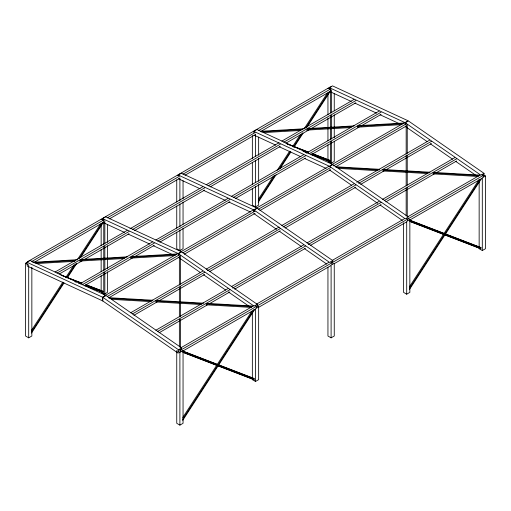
<?xml version="1.0" encoding="UTF-8"?>
<svg xmlns="http://www.w3.org/2000/svg" width="511" height="511" viewBox="0 0 511 511"><rect width="100%" height="100%" fill="white"/><g stroke="black" fill="none" stroke-linecap="round" stroke-linejoin="round"><path stroke-width="0.77" d="M102.883 297.376L102.57 300.813L178.167 353.19L178.48 349.754L181.629 347.934L106.033 295.556L102.883 297.376L178.48 349.754M181.507 349.313L181.629 347.934M253.954 211.458L254.082 210.085L257.231 208.264L332.833 260.642L332.706 262.015M257.103 305.661L257.231 304.288L181.629 251.91L178.48 253.731L254.082 306.108L257.231 304.288M483.847 175.407L484.032 173.344L408.43 120.966L405.28 122.787L405.159 124.167L404.968 122.608L329.371 87.688L329.493 89.208M180.038 351.255L180.517 350.31M31.554 330.253L62.84 282.085M65.881 277.403L74.133 264.698M77.174 260.016L100.641 223.888M31.446 332.022L63.594 282.526M66.634 277.843L75.762 263.791M79.237 258.445L102.698 222.323M31.49 333.083L64.079 282.915M67.554 277.562L76.676 263.516M80.591 257.493L103.184 222.713M258.355 199.309L273.564 175.899M277.039 170.546L289.641 151.147M292.682 146.465L300.5 134.425M304.409 128.402L327.436 92.951M258.24 201.085L274.752 175.663M278.661 169.646L290.395 151.582M293.435 146.9L302.563 132.854M305.604 128.172L329.065 92.05M258.291 202.145L276.106 174.717M280.015 168.694L290.88 151.971M293.921 147.289L303.042 133.243M306.951 127.226L330.419 91.099M182.753 417.544L251.84 311.186M182.644 419.32L253.897 309.615M182.695 420.381L254.817 309.34M409.554 286.601L479.075 179.572M409.445 288.376L480.263 179.342M409.49 289.437L481.183 179.067M27.741 261.613L330.144 87.023M26.968 262.277L30.117 260.463L105.72 295.377L102.57 297.198L26.968 262.277L27.281 266.078L102.883 300.998L102.57 297.198M102.57 218.631L105.72 216.811L181.316 251.731L178.167 253.552L102.57 218.631L102.692 220.152M253.769 131.34L256.918 129.519L332.52 164.433L329.371 166.254L253.769 131.34L253.897 132.86M329.371 87.688L332.52 85.874L408.117 120.788L404.968 122.608M31.848 267.221L31.848 336.014L28.699 337.835L25.55 336.014L25.55 263.267L28.073 261.817M101.152 219.621L103.669 218.165M177.381 175.612L179.898 174.155M253.609 131.602L254.868 130.873M327.947 88.678L331.102 86.864M31.72 261.523L103.88 219.864M107.316 217.878L179.482 176.218M182.919 174.232L255.085 132.566M258.521 130.586L330.681 88.92M33.783 262.545L103.88 222.074M109.38 218.9L179.482 178.428M184.982 175.254L255.085 134.783M260.578 131.608L330.681 91.13M55.003 272.063L127.169 230.397M129.915 228.807L202.765 186.751M206.201 184.765L279.057 142.703M281.804 141.119L353.97 99.453M56.919 273.168L129.085 231.502M132.521 229.516L204.681 187.856M208.118 185.87L280.284 144.211M283.72 142.224L355.886 100.558M58.982 274.183L82.348 260.693M84.411 259.505L129.085 233.712M134.578 230.538L204.681 190.066M210.181 186.892L280.284 146.421M285.783 143.246L309.838 129.36M311.212 128.561L355.886 102.775M80.201 283.701L152.367 242.035M155.804 240.049L227.97 198.389M231.406 196.403L303.566 154.744M306.319 153.153L379.168 111.091M82.118 284.806L154.284 243.14M157.72 241.16L229.886 199.494M233.323 197.508L305.482 155.849M308.919 153.862L381.085 112.196M84.181 285.828L132.975 257.653M134.355 256.861L154.284 245.35M159.783 242.176L229.886 201.704M235.379 198.53L305.482 158.059M310.982 154.884L359.092 127.111M361.149 125.917L381.085 114.413M176.749 232.115L176.749 248.723L179.898 250.537L183.053 248.723L183.053 228.162M252.351 188.47L252.351 205.077L255.5 206.891L258.649 205.077L258.649 184.516M104.717 295.735L177.566 253.673M181.003 251.693L253.169 210.027M256.605 208.041L328.771 166.382M332.201 164.395L404.367 122.736M253.769 209.9L256.918 208.086L181.316 173.165L178.167 174.986L253.769 209.9L253.897 211.42M107.316 296.444L179.482 254.778M182.919 252.798L255.085 211.132M258.521 209.152L330.681 167.487M333.434 165.896L406.283 123.841M108.696 297.862L179.482 256.995M184.292 254.216L255.085 213.343M259.895 210.57L330.681 169.697M335.497 166.918L406.283 126.051M130.605 312.796L202.765 271.137M206.201 269.15L279.057 227.088M281.804 225.504L353.97 183.839M356.716 182.255L429.566 140.193M132.521 313.901L204.681 272.242M207.434 270.651L280.284 228.589M283.03 227.005L355.886 184.944M358.633 183.36L431.482 141.298M133.895 315.319L157.26 301.829M159.323 300.64L204.681 274.452M209.491 271.673L280.284 230.806M285.093 228.027L355.886 187.154M360.696 184.382L384.061 170.885M385.435 170.093L431.482 143.508M155.804 330.253L227.97 288.594M231.406 286.607L303.566 244.948M307.002 242.961L379.168 201.296M382.605 199.316L454.771 157.65M157.72 331.364L229.886 289.699M232.633 288.108L305.482 246.053M308.235 244.462L381.085 202.407M384.521 200.421L456.681 158.755M159.093 332.782L207.204 305.003M209.267 303.815L229.886 291.909M234.696 289.13L305.482 248.263M310.292 245.484L381.085 204.617M385.894 201.839L434.689 173.663M436.062 172.871L456.681 160.965M181.003 347.716L253.852 305.655M256.605 304.071L328.771 262.405M332.201 260.418L404.367 218.759M407.804 216.773L479.97 175.107L433.794 172.431M332.833 260.642L329.684 262.462L254.082 210.085M484.032 173.344L480.883 175.164L405.28 122.787M179.578 349.275L180.856 350.009L483.259 175.42L483.259 176.895M179.898 352.386L183.053 350.565L183.053 423.312L179.898 425.126L176.749 423.312L176.749 350.565L179.898 352.386L179.898 425.126M255.5 381.481L258.649 379.66L258.649 306.919L255.5 308.733L255.5 381.481L252.351 379.66L252.351 312.451M406.699 294.189L409.848 292.369L409.848 219.621L406.699 221.442L406.699 294.189L403.549 292.369L403.549 222.783M482.301 250.537L485.45 248.723L485.45 175.976L482.301 177.796L482.301 250.537L479.152 248.723L479.152 181.507M182.919 351.031L255.085 309.366M258.521 307.386L330.681 265.72M334.117 263.74L406.283 222.074M409.72 220.088L481.886 178.428M331.102 337.835L334.251 336.014L334.251 263.267L331.102 265.088L331.102 337.835L327.947 336.014L327.947 267.221M260.24 131.308L304.007 128.778M307.188 128.6L354.142 125.885M358.122 125.655L403.479 123.036M261.032 131.876L302.416 129.487M307.188 129.213L352.552 126.594M357.323 126.319L403.479 123.656M263.497 132.611L300.896 130.452M306.466 130.133L351.031 127.558M357.4 127.188L401.965 124.62M32.64 262.296L77.206 259.722M80.387 259.537L127.341 256.829M131.321 256.599L176.678 253.98M34.231 262.82L75.615 260.431M79.595 260.201L125.751 257.538M130.522 257.263L176.678 254.599M35.898 263.599L74.893 261.351M79.671 261.07L124.23 258.502M130.599 258.132L175.164 255.557M179.367 350.15L180.434 350.15M335.114 166.733L379.679 169.307M382.867 169.486L429.815 172.201M336.711 167.442L379.679 169.92M382.867 170.106L429.815 172.814M432.996 172.999L479.95 175.707M338.225 168.4L377.22 170.655M382.79 170.974L427.356 173.548M432.926 173.868L478.283 176.487M108.319 297.67L152.878 300.244M156.858 300.474L203.812 303.189M206.993 303.368L252.357 305.987M109.91 298.379L152.086 300.819M155.267 300.998L202.222 303.713M206.201 303.943L252.357 306.606M111.424 299.344L151.211 301.643M155.989 301.918L201.347 304.537M206.125 304.812L251.482 307.43M286.492 143.617L307.986 151.888M313.173 153.888L329.48 160.16M287.252 144.051L308.746 152.329M311.71 153.466L330.24 160.601M311.953 154.552L328.995 161.112M303.074 151.282L307.52 152.993M311.225 154.418L330.496 161.834M409.528 220.069L480.679 247.458M409.541 220.222L481.439 247.892M410.525 221.589L443.139 234.14M444.621 234.715L480.199 248.41M409.803 221.455L480.953 248.844M60.432 274.841L81.926 283.12M86.378 284.831L102.679 291.104M62.674 275.851L81.945 283.266M85.65 284.697L103.439 291.538M85.152 285.496L102.2 292.056M74.791 281.65L76.273 282.219M78.496 283.075L80.719 283.931M84.424 285.362L102.954 292.49M182.727 351.012L253.884 378.402M182.746 351.166L254.638 378.836M182.983 352.245L253.399 379.347M183.002 352.398L254.893 380.069M329.684 91.488L351.281 101.465M354.883 103.126L376.479 113.103M380.082 114.771L398.804 123.413M254.082 135.134L275.685 145.111M279.281 146.778L300.883 156.756M304.479 158.416L326.082 168.394M178.48 178.786L200.082 188.763M203.685 190.424L225.281 200.401M228.883 202.062L250.479 212.039M102.883 222.432L124.48 232.409M128.082 234.07L149.685 244.047M153.281 245.708L172.724 254.689M483.559 174.883L485.45 175.976M481.982 174.685L483.259 175.42M408.589 218.893L409.848 219.621M406.379 218.331L407.657 219.072L407.657 220.541M330.783 261.977L332.061 262.718L332.061 264.193M257.391 306.191L258.649 306.919M255.181 305.629L256.458 306.364L256.458 307.839M25.55 263.267L28.699 265.088L28.699 337.835M405.619 126.677L427.126 141.579M430.383 143.834L452.542 159.189M455.806 161.444L475.351 174.992M329.371 169.876L351.53 185.225M354.787 187.486L377.597 203.289M380.203 205.09L402.361 220.445M253.769 213.521L276.579 229.324M279.185 231.132L301.343 246.481M304.601 248.742L326.759 264.091M178.167 257.167L200.325 272.523M203.582 274.777L225.747 290.127M228.353 291.934L248.557 305.936M178.167 253.552L178.294 255.072M407.235 124.773L407.235 153.377M407.235 155.721L407.235 185.116M407.235 187.467L407.235 216.07M406.168 124.773L406.168 154.169M406.168 155.721L406.168 185.915M406.168 188.259L406.168 216.032M334.251 93.424L334.251 110.823M334.251 114.777L334.251 137.708M334.251 141.662L334.251 161.425L331.102 163.245L327.947 161.425L327.947 144.824M331.633 89.808L331.633 112.944M331.633 115.205L331.633 139.011M331.633 141.394L331.633 164.529M330.566 89.016L330.566 112.944M330.566 115.205L330.566 139.925M330.566 141.394L330.566 163.737M327.947 94.216L327.947 114.777M327.947 117.939L327.947 140.87M258.649 137.069L258.649 155.261M258.649 158.423L258.649 181.354M255.5 134.144L255.5 156.289M255.5 160.243L255.5 182.382M255.5 186.336L255.5 206.891M252.351 135.492L252.351 158.423M252.351 162.377L252.351 184.516M183.053 180.722L183.053 198.907M183.053 202.069L183.053 224.208M180.856 350.009L180.856 351.485M180.434 255.711L180.434 284.314M180.434 286.665L180.434 316.82M180.434 319.203L180.434 347.806M179.898 177.796L179.898 200.727M179.898 203.889L179.898 226.82M179.898 229.982L179.898 250.537M179.367 255.711L179.367 285.112M179.367 287.457L179.367 316.852M179.367 319.203L179.367 346.975M176.749 179.929L176.749 202.069M176.749 206.022L176.749 228.162M107.451 224.367L107.451 242.553M107.451 245.714L107.451 268.645M107.451 271.807L107.451 292.369L104.301 294.189L101.152 292.369L101.152 275.761M104.832 220.752L104.832 243.888M104.832 246.149L104.832 269.955M104.832 272.337L104.832 295.473M103.765 219.96L103.765 244.68M103.765 246.149L103.765 270.868M103.765 272.337L103.765 294.675M101.152 225.159L101.152 245.714M101.152 249.668L101.152 271.807M332.833 164.619L329.684 166.433L405.28 218.81L408.43 216.996L332.833 164.619"/></g></svg>
